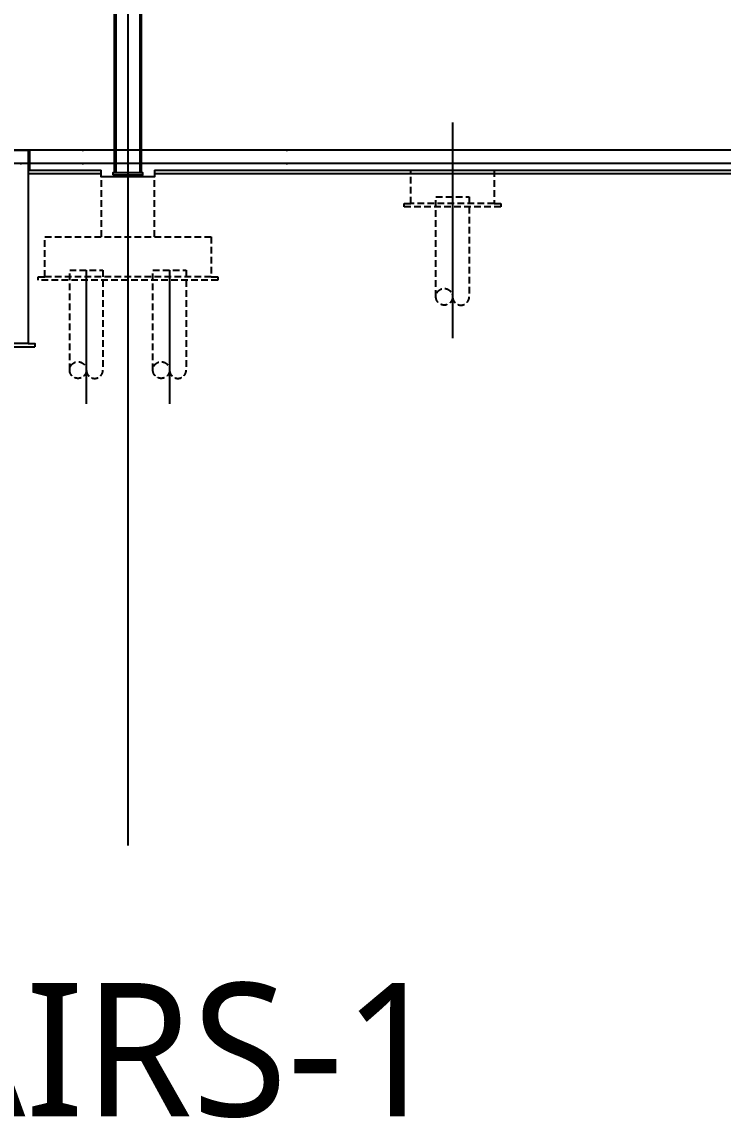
# Model space of a CAD drawing. Header units: millimetres. Extents: x 5349504 to 6791112, y -2212455 to -2153443.
# Drawn here: x 6318952 to 6329481, y -2212455 to -2195997 of the extents above; entities that cross this region are included whole.
import ezdxf

# ---------------------------------------------------------------- set-up
doc = ezdxf.new("R2010")
doc.units = ezdxf.units.MM
doc.header["$LTSCALE"] = 400
doc.linetypes.add('CEN', pattern=[62, 60, -1, 0, -1])
doc.linetypes.add('HIDDEN', pattern=[0.375, 0.25, -0.125])
doc.layers.get('DEFPOINTS').update_dxf_attribs({"color": 140})
for name, color, linetype in [('5ELEV', 5, 'Continuous'), ('CEN', 1, 'CEN'), ('CONC', 2, 'Continuous'), ('GRND', 8, 'Continuous'), ('HID_UG', 5, 'HIDDEN')]:
    doc.layers.add(name, color=color, linetype=linetype)
doc.styles.add('HUMAN', font='malgun.ttf')

# ---------------------------------------------------------------- blocks, each defined once
blk = doc.blocks.new('BL-EQ-SECT_1_20230313')
at = {"layer": 'DEFPOINTS'}
blk.add_line((276, 3253), (107776, 3253), dxfattribs=at)
blk = doc.blocks.new('PHC500 EL')
at = {"layer": 'DEFPOINTS'}
blk.add_line((0, 100), (0, -1909), dxfattribs=at)
at = {"layer": 'HID_UG'}
blk.add_lwpolyline([(-250, -1400), (-250, 100), (250, 100), (250, -1400)], dxfattribs=at)
blk.add_circle((-125, -1400), 125, dxfattribs=at)
blk.add_arc((125, -1400), 125, 180, 0, dxfattribs=at)

msp = doc.modelspace()

# ---------------------------------------------------------------- linework, layer by layer
at = {"layer": 'CEN'}
for p, q in [((6320544, -2159975), (6320544, -2208365)), ((6396932, -2197924), (6234215, -2197924)), ((6369069, -2197924), (6234215, -2197924)), ((6343337, -2197924), (6234215, -2197924)), ((6342874, -2197924), (6234215, -2197924)), ((6359069, -2197924), (6234215, -2197924)), ((6343337, -2197924), (6234215, -2197924)), ((6342874, -2197924), (6234215, -2197924)), ((6339869, -2197924), (6234215, -2197924)), ((6320069, -2197924), (6234215, -2197924)), ((6396932, -2198124), (6234215, -2198124)), ((6329394, -2198124), (6234215, -2198124)), ((6324519, -2198124), (6234215, -2198124)), ((6369069, -2198124), (6234215, -2198124)), ((6329394, -2198124), (6234215, -2198124)), ((6324519, -2198124), (6234215, -2198124)), ((6343337, -2198124), (6234215, -2198124)), ((6329394, -2198124), (6234215, -2198124)), ((6324519, -2198124), (6234215, -2198124)), ((6342874, -2198124), (6234215, -2198124)), ((6329394, -2198124), (6234215, -2198124)), ((6324519, -2198124), (6234215, -2198124)), ((6359069, -2198124), (6234215, -2198124)), ((6329394, -2198124), (6234215, -2198124)), ((6324519, -2198124), (6234215, -2198124)), ((6343337, -2198124), (6234215, -2198124)), ((6329394, -2198124), (6234215, -2198124)), ((6324519, -2198124), (6234215, -2198124)), ((6342874, -2198124), (6234215, -2198124)), ((6329394, -2198124), (6234215, -2198124)), ((6324519, -2198124), (6234215, -2198124)), ((6339569, -2198124), (6234215, -2198124)), ((6329394, -2198124), (6234215, -2198124)), ((6324519, -2198124), (6234215, -2198124)), ((6320069, -2198124), (6234215, -2198124))]:
    msp.add_line(p, q, dxfattribs=at)

# ---------------------------------------------------------------- texts
at = {"layer": 'DEFPOINTS', "style": 'HUMAN'}
msp.add_text('STAIRS-1', height=2000, dxfattribs=at).set_placement((6314461, -2212427))

# ---------------------------------------------------------------- next in the draw order: block references
at = {"layer": 'GRND', "xscale": -1}
msp.add_blockref('BL-EQ-SECT_1_20230313', (6369820, -2201176), dxfattribs=at)

# ---------------------------------------------------------------- next in the draw order: linework, layer by layer
at = {"layer": '5ELEV'}
for points in [[(6320744, -2198264), (6320344, -2198264), (6320344, -2184404), (6320744, -2184404)], [(6320723, -2198264), (6320365, -2198264), (6320365, -2184404), (6320723, -2184404)], [(6320319, -2198294), (6320769, -2198294), (6320769, -2198264), (6320319, -2198264)]]:
    msp.add_lwpolyline(points, close=True, dxfattribs=at)
at = {"layer": 'CEN'}
msp.add_line((6325419, -2197507), (6325419, -2200746), dxfattribs=at)
at = {"layer": 'CONC'}
msp.add_line((6342874, -2197924), (6319064, -2197924), dxfattribs=at)
for points in [[(6318594, -2197924), (6319044, -2197924), (6319044, -2200824), (6313544, -2200824), (6313544, -2197924), (6313994, -2197924)], [(6342874, -2197924), (6319064, -2197924)], [(6319064, -2197924), (6319064, -2198224)], [(6319064, -2198224), (6320144, -2198224)], [(6320944, -2198224), (6320944, -2198324), (6320144, -2198324), (6320144, -2198224)], [(6320944, -2198224), (6339644, -2198224)]]:
    msp.add_lwpolyline(points, dxfattribs=at)
at = {"layer": 'GRND'}
for points in [[(6319044, -2198224), (6320144, -2198224)], [(6320944, -2198224), (6339644, -2198224)], [(6319044, -2198274), (6320144, -2198274)], [(6320944, -2198274), (6339644, -2198274)], [(6313544, -2200824), (6313444, -2200824), (6313444, -2200874), (6319144, -2200874)], [(6319044, -2200824), (6319144, -2200824), (6319144, -2200874)]]:
    msp.add_lwpolyline(points, dxfattribs=at)
at = {"layer": 'HID_UG'}
for points in [[(6324794, -2198224), (6326044, -2198224), (6326044, -2198724), (6324794, -2198724)], [(6319294, -2199224), (6321794, -2199224), (6321794, -2199824), (6319294, -2199824)]]:
    msp.add_lwpolyline(points, close=True, dxfattribs=at)
for points in [[(6320144, -2198374), (6320144, -2199224)], [(6320944, -2199224), (6320944, -2198374)], [(6326044, -2198724), (6326144, -2198724), (6326144, -2198774), (6324694, -2198774), (6324694, -2198724), (6324794, -2198724)], [(6321794, -2199824), (6321894, -2199824), (6321894, -2199874), (6319194, -2199874), (6319194, -2199824), (6319294, -2199824)]]:
    msp.add_lwpolyline(points, dxfattribs=at)

# ---------------------------------------------------------------- next in the draw order: block references
for p in [(6325419, -2198724), (6319919, -2199824), (6321169, -2199824)]:
    msp.add_blockref('PHC500 EL', p, dxfattribs=at)

doc.saveas('drawing.dxf')
